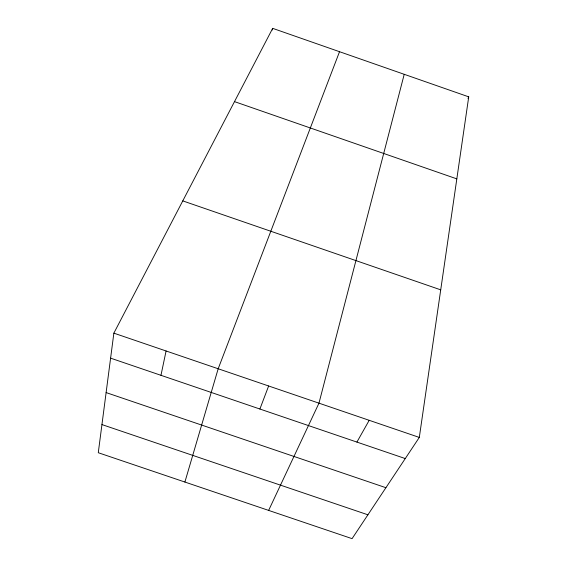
<?xml version="1.0" encoding="UTF-8"?>
<svg xmlns="http://www.w3.org/2000/svg" width="567" height="567" viewBox="0 0 567 567"><rect width="100%" height="100%" fill="white"/><g stroke="black" fill="none" stroke-linecap="round" stroke-linejoin="round"><path stroke-width="0.85" d="M113.861 333.148L98.275 452.721L352.072 538.65L419.311 437.419L468.725 96.844L272.677 28.35L113.861 333.148L419.311 437.419M160.971 375.311L166.081 350.98M272.266 30.016L272.677 28.35M404.221 74.312L318.973 403.165L268.638 510.399M184.892 482.049L218.182 368.763L339.527 51.703M259.892 409.027L268.638 385.985M467.988 98.396L468.725 96.844M356.912 442.083L369.202 420.31M101.947 424.577L367.912 514.801M110.6 358.153L405.263 458.561M106.114 392.584L385.907 487.705M182.772 200.888L440.722 289.843M234.497 101.621L456.825 178.874"/></g></svg>
